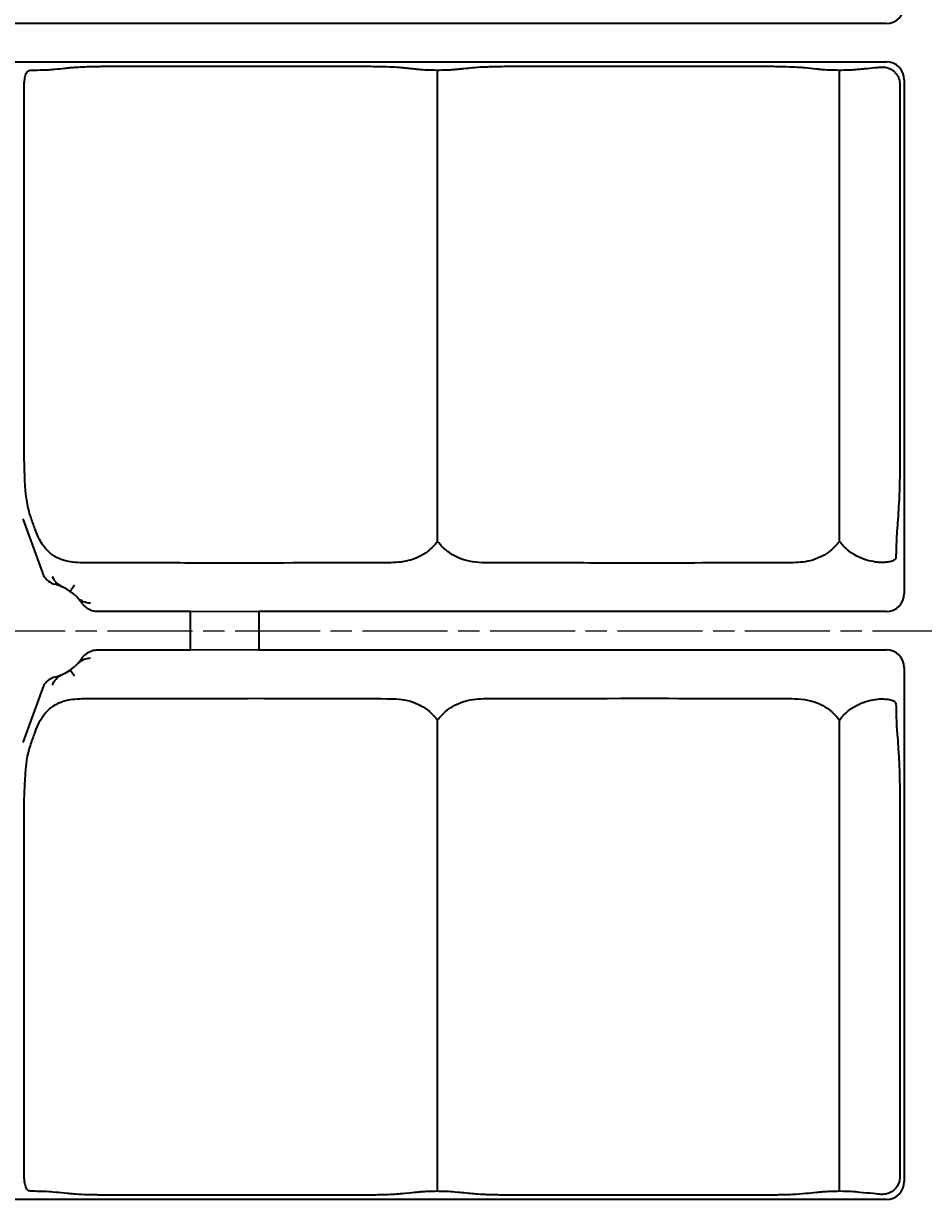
# Model space of a CAD drawing. Header units: millimetres. Extents: x 0 to 1486, y 0 to 1051.
# Drawn here: x 917.1 to 992.1, y 812.5 to 910.5 of the extents above; entities that cross this region are included whole.
import ezdxf

# ---------------------------------------------------------------- set-up
doc = ezdxf.new("R2010")
doc.units = ezdxf.units.MM
doc.header["$LTSCALE"] = 1.25
doc.linetypes.add('CHAIN', pattern=[0.3543, 0.2362, -0.0295, 0.0591, -0.0295])
for name, color, linetype, lineweight, true_color in [('Bemaßungen(DIN)', 7, 'Continuous', 5, 0x262659), ('Mittellinie(DIN)', 7, 'CHAIN', 15, 0x262659), ('Sichtbare Kanten(DIN)', 7, 'Continuous', 25, 0x262659)]:
    doc.layers.add(name, color=color, linetype=linetype, lineweight=lineweight, true_color=true_color)
doc.styles.add('Aktuell-DINGroßer Text', font='arial.ttf')
doc.dimstyles.new('STANDARD-DIN', dxfattribs={"dimscale": 1.25, "dimtxt": 5.25, "dimasz": 2.5, "dimexe": 3.175, "dimexo": 0, "dimgap": 0.8, "dimtad": 1, "dimrnd": 1e-08, "dimtxsty": 'Aktuell-DINGroßer Text', "dimcen": 0.09, "dimdle": 10, "dimclrd": 256, "dimclre": 256, "dimclrt": 256, "dimazin": 2, "dimtfac": 0.666667, "dimtmove": 0, "dimatfit": 3, "dimfxl": 1, "dimtolj": 1, "dimlwd": 25, "dimlwe": 25, "dimarcsym": 0})

# ---------------------------------------------------------------- blocks, each defined once
blk = doc.blocks.new('*D33')
at = {"layer": 'Bemaßungen(DIN)', "color": 250, "linetype": 'Continuous', "lineweight": 25, "true_color": 0x3f3f3f, "transparency": 16777216}
for p, q in [((1105.173, 870.2), (1145.829, 871.711)), ((1097.103, 849.828), (1145.829, 848.018))]:
    blk.add_line(p, q, dxfattribs=at)
blk.add_arc((827.045, 859.864), 315.034, 358.44011, 1.55989, dxfattribs=at)
at = {"layer": 'Bemaßungen(DIN)', "color": 250, "linetype": 'Continuous', "true_color": 0x3f3f3f, "transparency": 16777216}
for points in [[(1141.443, 868.423), (1142.484, 868.457), (1141.863, 871.563)], [(1142.484, 851.272), (1141.443, 851.305), (1141.863, 848.165)]]:
    blk.add_solid(points, dxfattribs=at)
at = {"layer": 'Defpoints', "color": 0, "linetype": 'Continuous', "transparency": 16777216}
for p in [(1105.173, 870.2), (827.045, 859.864), (1142.056, 855.964), (1097.103, 849.828)]:
    blk.add_point(p, dxfattribs=at)
at = {"layer": 'Bemaßungen(DIN)', "color": 179, "linetype": 'Continuous', "lineweight": 25, "true_color": 0x262659, "transparency": 16777216, "insert": (1134.517, 855.844), "char_height": 6.5625, "attachment_point": 1, "rotation": 90, "style": 'Aktuell-DINGroßer Text'}
blk.add_mtext('\\A1;4°', dxfattribs=at)

msp = doc.modelspace()

# ---------------------------------------------------------------- linework, layer by layer
at = {"layer": 'Mittellinie(DIN)', "ltscale": 23.990969}
msp.add_line((191.013, 859.864), (1099.263, 859.864), dxfattribs=at)
at = {"layer": 'Sichtbare Kanten(DIN)'}
for p, q in [((989.039, 910.464), (914.238, 910.464)), ((914.238, 907.264), (989.039, 907.264)), ((990.538, 905.765), (990.538, 862.964)), ((917.071, 869.193), (918.716, 864.673)), ((921.396, 863.661), (921.032, 863.141)), ((923.264, 861.489), (931.066, 861.489)), ((931.066, 861.489), (936.737, 861.464)), ((931.066, 858.24), (931.066, 861.489)), ((989.039, 861.464), (936.737, 861.464)), ((936.737, 861.464), (936.737, 858.264)), ((931.066, 858.24), (923.264, 858.24)), ((936.737, 858.264), (931.066, 858.24)), ((936.737, 858.264), (989.039, 858.264)), ((921.396, 856.067), (921.032, 856.587)), ((990.538, 856.765), (990.538, 813.964)), ((918.716, 855.055), (917.071, 850.535)), ((989.039, 812.464), (914.238, 812.464))]:
    msp.add_line(p, q, dxfattribs=at)
for start, end in [(34.62211, 75.37789), (284.62211, 325.37789)]:
    msp.add_arc((918.737, 859.864), 4, start, end, dxfattribs=at)
for centre, major_axis in [((989.038, 911.965), (1.061, -1.061)), ((989.038, 905.764), (1.061, 1.061)), ((989.038, 862.965), (1.061, -1.061)), ((989.038, 856.764), (1.061, 1.061)), ((989.038, 813.965), (1.061, -1.061))]:
    msp.add_ellipse(centre, major_axis=major_axis, ratio=0.999403, start_param=5.498086, end_param=7.068285, dxfattribs=at)
for points, knots in [([(917.188, 905.067), (917.188, 905.157), (917.19, 905.246), (917.198, 905.454), (917.206, 905.571), (917.235, 905.86), (917.262, 906.019), (917.338, 906.271), (917.383, 906.367), (917.509, 906.519), (917.593, 906.562), (917.688, 906.567)], [0.0006474, 0.0006474, 0.0006474, 0.0006474, 0.0274978, 0.0274978, 0.0641844, 0.0641844, 0.1228809, 0.1228809, 0.176026, 0.176026, 0.2407243, 0.2407243, 0.2407243, 0.2407243]), ([(917.688, 906.567), (918.092, 906.587), (918.461, 906.591), (919.01, 906.606), (919.187, 906.612), (919.511, 906.634), (919.577, 906.645), (920.027, 906.688), (920.307, 906.715), (920.722, 906.757), (920.87, 906.771), (921.374, 906.82), (921.611, 906.844), (922.728, 906.882), (923.236, 906.891), (924.16, 906.905), (924.711, 906.91), (925.81, 906.914), (926.243, 906.914), (929.735, 906.914), (933.576, 906.914), (937.547, 906.914), (938.802, 906.914), (942.375, 906.914), (943.246, 906.914), (944.334, 906.913), (944.996, 906.911), (946.244, 906.897), (946.703, 906.888), (947.544, 906.867), (947.858, 906.854), (948.358, 906.826), (948.519, 906.809), (948.917, 906.77), (949.089, 906.753), (949.412, 906.721), (949.564, 906.706), (949.886, 906.674), (949.948, 906.669), (950.252, 906.64), (950.315, 906.626), (950.918, 906.599), (951.268, 906.595), (951.638, 906.584)], [0.061964, 0.061964, 0.061964, 0.061964, 0.407792, 0.407792, 0.555243, 0.555243, 0.700454, 0.700454, 0.934021, 0.934021, 1.060612, 1.060612, 1.356231, 1.356231, 1.556838, 1.556838, 1.81325, 1.81325, 1.997866, 1.997866, 2.321548, 2.321548, 2.47116, 2.47116, 2.747395, 2.747395, 2.988332, 2.988332, 3.175766, 3.175766, 3.420562, 3.420562, 3.72165, 3.72165, 3.959848, 3.959848, 4.168645, 4.168645, 4.413999, 4.413999, 4.89652, 4.89652, 5.407737, 5.407737, 5.407737, 5.407737]), ([(951.642, 867.305), (951.639, 867.526), (951.636, 867.712), (951.635, 868.11), (951.637, 868.319), (951.639, 868.711), (951.64, 868.909), (951.639, 869.373), (951.638, 869.64), (951.634, 870.565), (951.641, 871.324), (951.642, 872.709), (951.636, 873.067), (951.638, 874.059), (951.643, 874.395), (951.645, 875.415), (951.635, 875.826), (951.631, 877.02), (951.641, 877.435), (951.646, 878.76), (951.638, 879.239), (951.63, 880.764), (951.644, 881.29), (951.644, 883.107), (951.634, 883.703), (951.635, 886.655), (951.635, 888.681), (951.634, 891.91), (951.643, 895.288), (951.637, 900.543), (951.636, 902.288), (951.638, 906.584)], [0.558332, 0.558332, 0.558332, 0.558332, 0.817326, 0.817326, 1.088467, 1.088467, 1.328396, 1.328396, 1.628324, 1.628324, 2.343388, 2.343388, 2.870856, 2.870856, 3.234551, 3.234551, 3.754471, 3.754471, 4.333022, 4.333022, 4.994051, 4.994051, 6.175311, 6.175311, 7.180354, 7.180354, 9.374777, 9.374777, 10.679436, 10.679436, 11.911663, 11.911663, 11.911663, 11.911663]), ([(951.638, 906.584), (951.878, 906.591), (952.106, 906.595), (952.499, 906.606), (952.676, 906.611), (953.004, 906.633), (953.083, 906.645), (953.319, 906.668), (953.404, 906.675), (953.625, 906.697), (953.662, 906.702), (954.076, 906.742), (954.306, 906.765), (954.84, 906.817), (955.032, 906.837), (955.741, 906.866), (956.121, 906.879), (957.411, 906.903), (958.016, 906.907), (958.993, 906.913), (959.596, 906.914), (960.468, 906.914), (960.772, 906.914), (964.576, 906.914), (967.088, 906.914), (972.77, 906.914), (975.379, 906.914), (977.254, 906.914), (978.018, 906.913), (979.423, 906.901), (979.909, 906.894), (980.855, 906.874), (981.198, 906.861), (981.724, 906.835), (981.902, 906.82), (982.14, 906.797), (982.175, 906.794), (982.576, 906.755), (982.897, 906.723), (983.386, 906.674), (983.449, 906.669), (983.752, 906.64), (983.816, 906.626), (984.418, 906.599), (984.768, 906.595), (985.138, 906.584)], [0.039824, 0.039824, 0.039824, 0.039824, 0.175175, 0.175175, 0.274416, 0.274416, 0.375041, 0.375041, 0.440549, 0.440549, 0.488623, 0.488623, 0.550473, 0.550473, 0.628261, 0.628261, 0.668866, 0.668866, 0.711404, 0.711404, 0.79173, 0.79173, 0.826471, 0.826471, 0.894007, 0.894007, 0.979245, 0.979245, 1.228241, 1.228241, 1.419194, 1.419194, 1.704357, 1.704357, 2.094079, 2.094079, 2.197037, 2.197037, 2.665326, 2.665326, 2.922372, 2.922372, 3.42669, 3.42669, 3.959864, 3.959864, 3.959864, 3.959864]), ([(985.142, 867.305), (985.139, 867.526), (985.136, 867.712), (985.135, 868.11), (985.137, 868.319), (985.139, 868.711), (985.14, 868.909), (985.139, 869.373), (985.138, 869.64), (985.134, 870.565), (985.141, 871.324), (985.142, 872.709), (985.136, 873.067), (985.138, 874.059), (985.143, 874.395), (985.145, 875.415), (985.135, 875.826), (985.131, 877.02), (985.141, 877.435), (985.146, 878.76), (985.138, 879.239), (985.13, 880.764), (985.144, 881.29), (985.144, 883.107), (985.134, 883.703), (985.135, 886.655), (985.135, 888.681), (985.134, 891.91), (985.143, 895.288), (985.137, 900.543), (985.136, 902.288), (985.138, 906.584)], [0.558332, 0.558332, 0.558332, 0.558332, 0.817326, 0.817326, 1.088467, 1.088467, 1.328396, 1.328396, 1.628324, 1.628324, 2.343388, 2.343388, 2.870856, 2.870856, 3.234551, 3.234551, 3.754471, 3.754471, 4.333022, 4.333022, 4.994051, 4.994051, 6.175311, 6.175311, 7.180354, 7.180354, 9.374777, 9.374777, 10.679436, 10.679436, 11.911662, 11.911662, 11.911662, 11.911662]), ([(985.138, 906.584), (985.378, 906.591), (985.606, 906.595), (985.999, 906.606), (986.176, 906.611), (986.504, 906.633), (986.583, 906.645), (986.81, 906.668), (986.9, 906.675), (987.076, 906.692), (987.152, 906.7), (987.307, 906.716), (987.355, 906.721), (987.699, 906.754), (988.055, 906.79), (988.326, 906.815), (988.447, 906.826), (988.611, 906.837)], [0.0398238, 0.0398238, 0.0398238, 0.0398238, 0.1751751, 0.1751751, 0.2744155, 0.2744155, 0.375041, 0.375041, 0.4341024, 0.4341024, 0.4859151, 0.4859151, 0.5365525, 0.5365525, 0.683444, 0.683444, 0.8013066, 0.8013066, 0.8013066, 0.8013066]), ([(988.611, 906.837), (988.629, 906.838), (988.648, 906.839), (988.861, 906.844), (989.061, 906.808), (989.393, 906.684), (989.548, 906.592), (989.797, 906.372), (989.898, 906.25), (990.025, 906.029), (990.087, 905.903), (990.145, 905.662), (990.158, 905.588), (990.167, 905.473), (990.168, 905.434), (990.169, 905.395)], [3.094542, 3.094542, 3.094542, 3.094542, 3.1126507, 3.1126507, 3.2971682, 3.2971682, 3.4789975, 3.4789975, 3.636402, 3.636402, 3.732252, 3.732252, 3.7719011, 3.7719011, 3.7917375, 3.7917375, 3.7917375, 3.7917375]), ([(917.192, 875.212), (917.196, 878.742), (917.193, 881.41), (917.19, 885.74), (917.192, 887.406), (917.186, 894.403), (917.185, 899.735), (917.188, 905.067)], [54.158265, 54.158265, 54.158265, 54.158265, 62.337219, 62.337219, 67.451493, 67.451493, 83.820769, 83.820769, 83.820769, 83.820769]), ([(990.169, 905.395), (990.169, 904.861), (990.167, 904.388), (990.167, 903.216), (990.167, 902.696), (990.168, 901.182), (990.167, 900.942), (990.168, 896.089), (990.168, 892.842), (990.167, 887.154), (990.168, 884.714), (990.167, 881.577), (990.167, 880.881), (990.168, 879.797), (990.168, 879.399), (990.167, 878.35), (990.167, 877.738), (990.167, 875.851), (990.169, 875.239), (990.167, 874.101), (990.165, 873.546), (990.154, 872.526), (990.148, 872.135), (990.131, 871.383), (990.12, 871.089), (990.087, 870.481), (990.048, 869.867), (989.981, 868.816), (989.932, 868.247), (989.903, 867.878), (989.891, 867.692), (989.865, 866.807), (989.857, 866.368), (989.841, 866.007)], [0.099041, 0.099041, 0.099041, 0.099041, 0.298396, 0.298396, 0.457105, 0.457105, 0.760916, 0.760916, 1.375011, 1.375011, 1.836613, 1.836613, 1.968254, 1.968254, 2.041698, 2.041698, 2.164458, 2.164458, 2.407715, 2.407715, 2.532118, 2.532118, 2.618218, 2.618218, 2.726999, 2.726999, 2.844175, 2.844175, 3.57292, 3.57292, 4.718911, 4.718911, 5.773811, 5.773811, 5.773811, 5.773811]), ([(920.663, 865.676), (920.469, 865.72), (920.271, 865.785), (919.806, 865.999), (919.542, 866.168), (918.977, 866.672), (918.733, 866.998), (918.369, 867.645), (918.229, 867.991), (917.972, 868.683), (917.856, 868.993), (917.612, 869.734), (917.508, 870.108), (917.293, 871.431), (917.245, 872.419), (917.196, 874.163), (917.191, 874.69), (917.192, 875.212)], [0.2483007, 0.2483007, 0.2483007, 0.2483007, 0.3065519, 0.3065519, 0.3853043, 0.3853043, 0.4851712, 0.4851712, 0.5771819, 0.5771819, 0.6467886, 0.6467886, 0.7187591, 0.7187591, 0.8447377, 0.8447377, 0.8979386, 0.8979386, 0.8979386, 0.8979386]), ([(951.642, 867.305), (951.389, 866.972), (951.052, 866.625), (950.141, 866), (949.65, 865.811), (948.689, 865.568), (948.155, 865.531), (946.844, 865.515), (945.636, 865.537), (939.326, 865.505), (935.355, 865.48), (929.221, 865.512), (927.057, 865.534), (922.688, 865.517), (922.002, 865.507), (921.164, 865.583), (920.914, 865.619), (920.663, 865.676)], [11.308162, 11.308162, 11.308162, 11.308162, 12.918469, 12.918469, 14.736973, 14.736973, 16.960309, 16.960309, 19.396973, 19.396973, 23.533242, 23.533242, 25.787432, 25.787432, 28.083728, 28.083728, 29.067704, 29.067704, 29.067704, 29.067704]), ([(985.142, 867.305), (984.937, 867.035), (984.709, 866.799), (984.109, 866.289), (983.664, 866.013), (982.57, 865.631), (982.049, 865.561), (980.941, 865.511), (980.363, 865.526), (974.651, 865.53), (973.19, 865.48), (963.424, 865.499), (961.937, 865.527), (958.128, 865.529), (956.384, 865.511), (954.892, 865.538), (954.2, 865.601), (952.849, 866.146), (952.378, 866.519), (951.92, 866.971), (951.779, 867.127), (951.642, 867.305)], [3.757973, 3.757973, 3.757973, 3.757973, 4.4188, 4.4188, 5.451146, 5.451146, 6.442076, 6.442076, 7.382013, 7.382013, 9.093536, 9.093536, 10.277163, 10.277163, 11.220583, 11.220583, 12.174193, 12.174193, 13.054334, 13.054334, 13.427499, 13.427499, 13.427499, 13.427499]), ([(988.341, 865.567), (987.833, 865.619), (987.339, 865.727), (986.15, 866.262), (985.693, 866.685), (985.331, 867.072), (985.235, 867.184), (985.142, 867.305)], [0.0506147, 0.0506147, 0.0506147, 0.0506147, 0.2065337, 0.2065337, 0.4228249, 0.4228249, 0.5024652, 0.5024652, 0.5024652, 0.5024652]), ([(989.841, 866.007), (989.835, 865.874), (989.771, 865.807), (989.655, 865.714), (989.562, 865.673), (989.32, 865.603), (989.171, 865.577), (988.906, 865.554), (988.802, 865.549), (988.579, 865.55), (988.46, 865.555), (988.341, 865.567)], [0, 0, 0, 0, 0.0829826, 0.0829826, 0.1937969, 0.1937969, 0.3112738, 0.3112738, 0.380238, 0.380238, 0.4553923, 0.4553923, 0.4553923, 0.4553923]), ([(918.716, 864.673), (918.765, 864.538), (918.834, 864.41), (919.006, 864.177), (919.108, 864.074), (919.38, 863.87), (919.558, 863.784), (919.747, 863.735)], [-0.1453914, -0.1453914, -0.1453914, -0.1453914, -0.1020219, -0.1020219, -0.0586527, -0.0586527, 0, 0, 0, 0]), ([(919.535, 864.389), (919.536, 864.387), (919.537, 864.385), (919.611, 864.197), (919.722, 864.021), (920.003, 863.728), (920.17, 863.605), (920.367, 863.517)], [-0.0007833, -0.0007833, -0.0007833, -0.0007833, 0, 0, 0.0843285, 0.0843285, 0.1625756, 0.1625756, 0.1625756, 0.1625756]), ([(922.716, 862.162), (922.715, 862.162), (922.713, 862.162), (922.521, 862.167), (922.329, 862.207), (921.976, 862.353), (921.811, 862.456), (921.646, 862.611), (921.629, 862.628), (921.612, 862.645)], [-0.1625604, -0.1625604, -0.1625604, -0.1625604, -0.161781, -0.161781, -0.0823923, -0.0823923, -0.008711, -0.008711, 0, 0, 0, 0]), ([(922.029, 862.137), (922.111, 862.018), (922.21, 861.911), (922.436, 861.73), (922.561, 861.656), (922.875, 861.527), (923.069, 861.489), (923.264, 861.489)], [-0.14539, -0.14539, -0.14539, -0.14539, -0.1019951, -0.1019951, -0.0585965, -0.0585965, 0, 0, 0, 0]), ([(922.716, 857.567), (922.715, 857.567), (922.713, 857.567), (922.51, 857.561), (922.307, 857.517), (921.936, 857.354), (921.763, 857.238), (921.612, 857.083)], [-0.0007833, -0.0007833, -0.0007833, -0.0007833, 0, 0, 0.0843285, 0.0843285, 0.1625756, 0.1625756, 0.1625756, 0.1625756]), ([(923.264, 858.24), (923.119, 858.24), (922.976, 858.219), (922.699, 858.136), (922.567, 858.076), (922.282, 857.89), (922.14, 857.752), (922.029, 857.591)], [-0.1453914, -0.1453914, -0.1453914, -0.1453914, -0.1020219, -0.1020219, -0.0586527, -0.0586527, 0, 0, 0, 0]), ([(919.747, 855.994), (919.607, 855.957), (919.473, 855.901), (919.226, 855.751), (919.113, 855.659), (918.884, 855.407), (918.782, 855.238), (918.716, 855.055)], [-0.14539, -0.14539, -0.14539, -0.14539, -0.1019951, -0.1019951, -0.0585965, -0.0585965, 0, 0, 0, 0]), ([(919.535, 855.339), (919.536, 855.341), (919.537, 855.343), (919.607, 855.521), (919.71, 855.688), (919.969, 855.97), (920.122, 856.09), (920.324, 856.191), (920.345, 856.201), (920.367, 856.211)], [-0.1625604, -0.1625604, -0.1625604, -0.1625604, -0.161781, -0.161781, -0.0823923, -0.0823923, -0.008711, -0.008711, 0, 0, 0, 0]), ([(917.19, 844.512), (917.19, 844.583), (917.191, 844.654), (917.194, 845.707), (917.221, 846.634), (917.347, 848.82), (917.458, 849.503), (917.83, 850.663), (917.945, 850.97), (918.151, 851.528), (918.247, 851.783), (918.568, 852.493), (918.859, 852.96), (919.539, 853.555), (919.8, 853.729), (920.287, 853.949), (920.479, 854.011), (920.663, 854.054)], [0.428726, 0.428726, 0.428726, 0.428726, 0.449548, 0.449548, 0.741445, 0.741445, 1.273366, 1.273366, 1.536142, 1.536142, 1.779559, 1.779559, 2.247506, 2.247506, 2.479819, 2.479819, 2.635819, 2.635819, 2.635819, 2.635819]), ([(920.663, 854.054), (921.179, 854.173), (921.679, 854.198), (923.131, 854.219), (926.057, 854.192), (932.481, 854.219), (936.27, 854.241), (941.906, 854.206), (943.752, 854.199), (947.766, 854.212), (948.346, 854.194), (949.604, 853.971), (950.112, 853.72), (950.942, 853.198), (951.341, 852.802), (951.634, 852.419)], [10.369961, 10.369961, 10.369961, 10.369961, 12.952352, 12.952352, 17.96809, 17.96809, 25.182661, 25.182661, 28.697052, 28.697052, 32.825275, 32.825275, 38.512101, 38.512101, 46.786785, 46.786785, 46.786785, 46.786785]), ([(951.634, 852.419), (951.661, 852.453), (951.687, 852.486), (952.07, 852.959), (952.489, 853.302), (953.407, 853.849), (953.907, 854.013), (954.944, 854.201), (955.476, 854.208), (956.62, 854.209), (956.967, 854.209), (959.72, 854.215), (962.126, 854.202), (971.305, 854.258), (974.883, 854.202), (978.925, 854.199), (980.392, 854.219), (981.844, 854.188), (982.565, 854.132), (983.632, 853.706), (984.153, 853.448), (984.839, 852.774), (984.989, 852.609), (985.134, 852.419)], [4.212027, 4.212027, 4.212027, 4.212027, 4.238678, 4.238678, 4.60706, 4.60706, 5.048029, 5.048029, 5.533738, 5.533738, 5.745874, 5.745874, 7.214542, 7.214542, 11.349894, 11.349894, 14.985719, 14.985719, 18.226249, 18.226249, 19.749563, 19.749563, 20.159457, 20.159457, 20.159457, 20.159457]), ([(985.134, 852.419), (985.472, 852.861), (985.862, 853.196), (986.738, 853.775), (987.207, 853.938), (987.831, 854.098), (988.093, 854.139), (988.341, 854.164)], [1.955978, 1.955978, 1.955978, 1.955978, 2.517938, 2.517938, 3.28841, 3.28841, 3.878164, 3.878164, 3.878164, 3.878164]), ([(988.341, 854.164), (988.504, 854.18), (988.665, 854.184), (988.99, 854.172), (989.148, 854.154), (989.434, 854.099), (989.556, 854.06), (989.702, 853.977), (989.745, 853.941), (989.817, 853.846), (989.838, 853.784), (989.841, 853.714)], [0, 0, 0, 0, 0.0489357, 0.0489357, 0.1029356, 0.1029356, 0.1605466, 0.1605466, 0.1955518, 0.1955518, 0.2400736, 0.2400736, 0.2400736, 0.2400736]), ([(989.841, 853.714), (989.851, 853.488), (989.859, 853.224), (989.872, 852.7), (989.879, 852.451), (989.897, 851.937), (989.907, 851.778), (989.935, 851.434), (989.944, 851.379), (989.995, 850.653), (990.019, 850.319), (990.072, 849.484), (990.102, 849.022), (990.125, 848.48), (990.137, 848.145), (990.154, 847.219), (990.159, 846.84), (990.167, 845.874), (990.168, 845.286), (990.168, 844.116), (990.167, 843.897), (990.167, 842.058), (990.168, 841.597), (990.168, 839.969), (990.167, 839.472), (990.167, 837.842), (990.167, 835.241), (990.168, 830.268), (990.167, 826.812), (990.168, 822.272), (990.167, 821.187), (990.167, 819.403), (990.168, 818.944), (990.167, 817.813), (990.167, 817.416), (990.167, 816.151), (990.168, 815.811), (990.169, 814.873), (990.169, 814.603), (990.168, 814.334)], [0.0591, 0.0591, 0.0591, 0.0591, 0.223914, 0.223914, 0.368434, 0.368434, 0.555984, 0.555984, 0.792809, 0.792809, 0.986337, 0.986337, 1.241745, 1.241745, 1.360111, 1.360111, 1.428193, 1.428193, 1.523827, 1.523827, 1.610829, 1.610829, 1.645521, 1.645521, 1.666049, 1.666049, 1.692223, 1.692223, 1.751827, 1.751827, 1.77053, 1.77053, 1.782607, 1.782607, 1.789191, 1.789191, 1.803629, 1.803629, 1.812455, 1.812455, 1.812455, 1.812455]), ([(951.639, 813.144), (951.633, 818.148), (951.634, 820.313), (951.652, 826.447), (951.627, 829.289), (951.646, 832.885), (951.647, 833.3), (951.643, 834.407), (951.637, 834.909), (951.63, 836.346), (951.636, 836.872), (951.648, 838.644), (951.641, 839.144), (951.633, 840.4), (951.635, 840.825), (951.641, 842.025), (951.643, 842.494), (951.632, 844.735), (951.638, 845.097), (951.641, 848.26), (951.639, 848.619), (951.633, 849.644), (951.633, 849.963), (951.635, 850.48), (951.637, 850.685), (951.639, 851.087), (951.64, 851.281), (951.638, 851.802), (951.633, 852.03), (951.633, 852.279), (951.634, 852.349), (951.634, 852.419)], [0.309842, 0.309842, 0.309842, 0.309842, 2.133601, 2.133601, 3.855051, 3.855051, 4.120764, 4.120764, 4.474947, 4.474947, 5.057233, 5.057233, 5.902964, 5.902964, 6.858308, 6.858308, 7.873994, 7.873994, 10.759615, 10.759615, 15.645958, 15.645958, 18.350019, 18.350019, 20.225018, 20.225018, 22.186345, 22.186345, 26.056992, 26.056992, 27.484815, 27.484815, 27.484815, 27.484815]), ([(985.139, 813.144), (985.138, 813.948), (985.137, 814.714), (985.133, 817.817), (985.132, 818.62), (985.138, 822.733), (985.149, 824.315), (985.142, 828.202), (985.124, 829.01), (985.142, 832.486), (985.141, 834.011), (985.13, 836.383), (985.136, 836.922), (985.148, 838.637), (985.141, 839.118), (985.129, 840.924), (985.145, 841.884), (985.136, 843.974), (985.139, 844.959), (985.139, 846.199), (985.139, 846.524), (985.146, 848.121), (985.135, 848.908), (985.133, 849.929), (985.134, 850.213), (985.137, 850.722), (985.139, 850.94), (985.14, 851.387), (985.138, 851.601), (985.133, 851.993), (985.133, 852.15), (985.133, 852.301), (985.134, 852.344), (985.134, 852.419)], [14.775537, 14.775537, 14.775537, 14.775537, 15.052878, 15.052878, 15.94549, 15.94549, 17.356185, 17.356185, 18.875535, 18.875535, 20.063545, 20.063545, 20.723016, 20.723016, 21.664824, 21.664824, 23.768687, 23.768687, 25.646204, 25.646204, 26.131446, 26.131446, 28.132103, 28.132103, 28.956288, 28.956288, 29.620583, 29.620583, 30.4175, 30.4175, 31.302402, 31.302402, 31.392307, 31.392307, 31.392307, 31.392307]), ([(917.189, 814.661), (917.188, 818.258), (917.191, 821.855), (917.192, 826.583), (917.191, 828.313), (917.189, 831.412), (917.192, 833.634), (917.19, 837.421), (917.192, 837.768), (917.191, 840.765), (917.191, 842.502), (917.191, 844.331), (917.191, 844.423), (917.19, 844.512)], [0.05, 0.05, 0.05, 0.05, 1.129064, 1.129064, 1.468367, 1.468367, 2.327028, 2.327028, 2.93213, 2.93213, 3.766235, 3.766235, 3.810832, 3.810832, 3.810832, 3.810832]), ([(917.69, 813.162), (917.592, 813.166), (917.507, 813.209), (917.374, 813.371), (917.325, 813.48), (917.253, 813.753), (917.23, 813.909), (917.204, 814.182), (917.198, 814.286), (917.19, 814.482), (917.189, 814.571), (917.189, 814.661)], [0, 0, 0, 0, 0.0651917, 0.0651917, 0.1244296, 0.1244296, 0.1808342, 0.1808342, 0.21352, 0.21352, 0.2404953, 0.2404953, 0.2404953, 0.2404953]), ([(990.168, 814.334), (990.168, 814.327), (990.168, 814.32), (990.167, 814.244), (990.161, 814.175), (990.131, 813.989), (990.098, 813.877), (990, 813.645), (989.93, 813.532), (989.75, 813.308), (989.636, 813.208), (989.377, 813.038), (989.222, 812.972), (988.937, 812.902), (988.78, 812.882), (988.61, 812.893)], [1.0815556, 1.0815556, 1.0815556, 1.0815556, 1.0854236, 1.0854236, 1.1234829, 1.1234829, 1.1892849, 1.1892849, 1.2691428, 1.2691428, 1.3715435, 1.3715435, 1.4985382, 1.4985382, 1.6027094, 1.6027094, 1.6027094, 1.6027094]), ([(951.639, 813.144), (951.384, 813.137), (951.138, 813.133), (950.764, 813.122), (950.576, 813.115), (950.263, 813.095), (950.213, 813.085), (950.024, 813.065), (949.944, 813.058), (949.643, 813.03), (949.49, 813.013), (948.324, 812.902), (948.174, 812.886), (947.081, 812.848), (946.567, 812.838), (945.793, 812.826), (945.248, 812.819), (944.026, 812.814), (943.537, 812.814), (942.143, 812.814), (941.783, 812.814), (939.967, 812.814), (938.512, 812.814), (935.968, 812.813), (934.593, 812.813), (931.371, 812.813), (930.07, 812.813), (925.755, 812.814), (925.337, 812.813), (923.898, 812.826), (923.433, 812.834), (922.74, 812.848), (922.317, 812.858), (921.58, 812.892), (921.386, 812.908), (921.146, 812.931), (920.949, 812.95), (920.468, 812.997), (920.154, 813.028), (919.4, 813.099), (919.393, 813.109), (918.898, 813.126), (918.734, 813.129), (918.352, 813.138), (918.141, 813.143), (917.829, 813.155), (917.756, 813.158), (917.69, 813.162)], [0.193277, 0.193277, 0.193277, 0.193277, 0.41996, 0.41996, 0.534118, 0.534118, 0.648926, 0.648926, 0.713437, 0.713437, 0.902628, 0.902628, 1.090191, 1.090191, 1.223077, 1.223077, 1.348054, 1.348054, 1.424802, 1.424802, 1.451598, 1.451598, 1.559721, 1.559721, 1.640699, 1.640699, 1.695524, 1.695524, 1.822592, 1.822592, 1.91044, 1.91044, 2.029958, 2.029958, 2.149576, 2.149576, 2.195585, 2.195585, 2.282307, 2.282307, 2.39777, 2.39777, 2.438435, 2.438435, 2.491915, 2.491915, 2.510852, 2.510852, 2.510852, 2.510852]), ([(985.139, 813.144), (984.921, 813.138), (984.71, 813.134), (984.336, 813.124), (984.11, 813.117), (983.767, 813.095), (983.712, 813.085), (983.506, 813.063), (983.447, 813.06), (982.939, 813.008), (982.642, 812.979), (981.921, 812.911), (981.708, 812.89), (980.779, 812.853), (980.297, 812.842), (979.356, 812.826), (978.804, 812.821), (977.762, 812.815), (977.239, 812.814), (975.937, 812.814), (975.444, 812.814), (974.65, 812.814), (974.356, 812.814), (972.768, 812.813), (972.342, 812.814), (969.784, 812.813), (967.855, 812.813), (965.52, 812.813), (965.113, 812.813), (963.971, 812.813), (963.383, 812.813), (959.243, 812.814), (958.875, 812.814), (957.495, 812.825), (957.028, 812.832), (956.252, 812.847), (955.834, 812.858), (955.104, 812.89), (954.905, 812.907), (954.261, 812.968), (953.815, 813.012), (952.892, 813.099), (952.891, 813.109), (952.409, 813.125), (952.249, 813.129), (951.936, 813.136), (951.79, 813.14), (951.639, 813.144)], [0.041638, 0.041638, 0.041638, 0.041638, 0.164116, 0.164116, 0.251673, 0.251673, 0.329307, 0.329307, 0.39603, 0.39603, 0.479473, 0.479473, 0.595282, 0.595282, 0.694994, 0.694994, 0.846758, 0.846758, 1.016871, 1.016871, 1.120293, 1.120293, 1.183807, 1.183807, 1.420928, 1.420928, 2.147209, 2.147209, 2.300273, 2.300273, 2.577232, 2.577232, 3.446408, 3.446408, 4.105996, 4.105996, 5.027264, 5.027264, 5.998024, 5.998024, 8.695918, 8.695918, 11.2387, 11.2387, 12.130286, 12.130286, 12.960958, 12.960958, 12.960958, 12.960958]), ([(988.61, 812.893), (988.433, 812.904), (988.292, 812.917), (987.578, 812.986), (987.222, 813.021), (986.482, 813.091), (986.438, 813.099), (985.996, 813.128), (985.603, 813.13), (985.139, 813.144)], [0.122595, 0.122595, 0.122595, 0.122595, 0.1953215, 0.1953215, 0.2731671, 0.2731671, 0.3486625, 0.3486625, 0.510392, 0.510392, 0.510392, 0.510392])]:
    msp.add_open_spline(points, degree=3, knots=knots, dxfattribs=at)

# ---------------------------------------------------------------- dimensions: what is measured, and where the dimension line sits
at = {"layer": 'Bemaßungen(DIN)', "color": 250, "linetype": 'Continuous', "lineweight": 25, "true_color": 0x3f3f3f}
dim = msp.add_angular_dim_3p(base=(1142.056, 855.964), center=(827.045, 859.864), p1=(1097.103, 849.828), p2=(1105.173, 870.2), dimstyle='STANDARD-DIN', override={"dimgap": 0.8, "dimadec": 0, "dimtol": 0, "dimlim": 0, "dimtp": 0, "dimtm": 0, "dimtdec": 0}, dxfattribs=at)
dim.commit()
dim.dimension.update_dxf_attribs({"geometry": '*D33', "text_midpoint": (1142.08, 859.864), "dimtype": 165})

doc.saveas('drawing.dxf')
